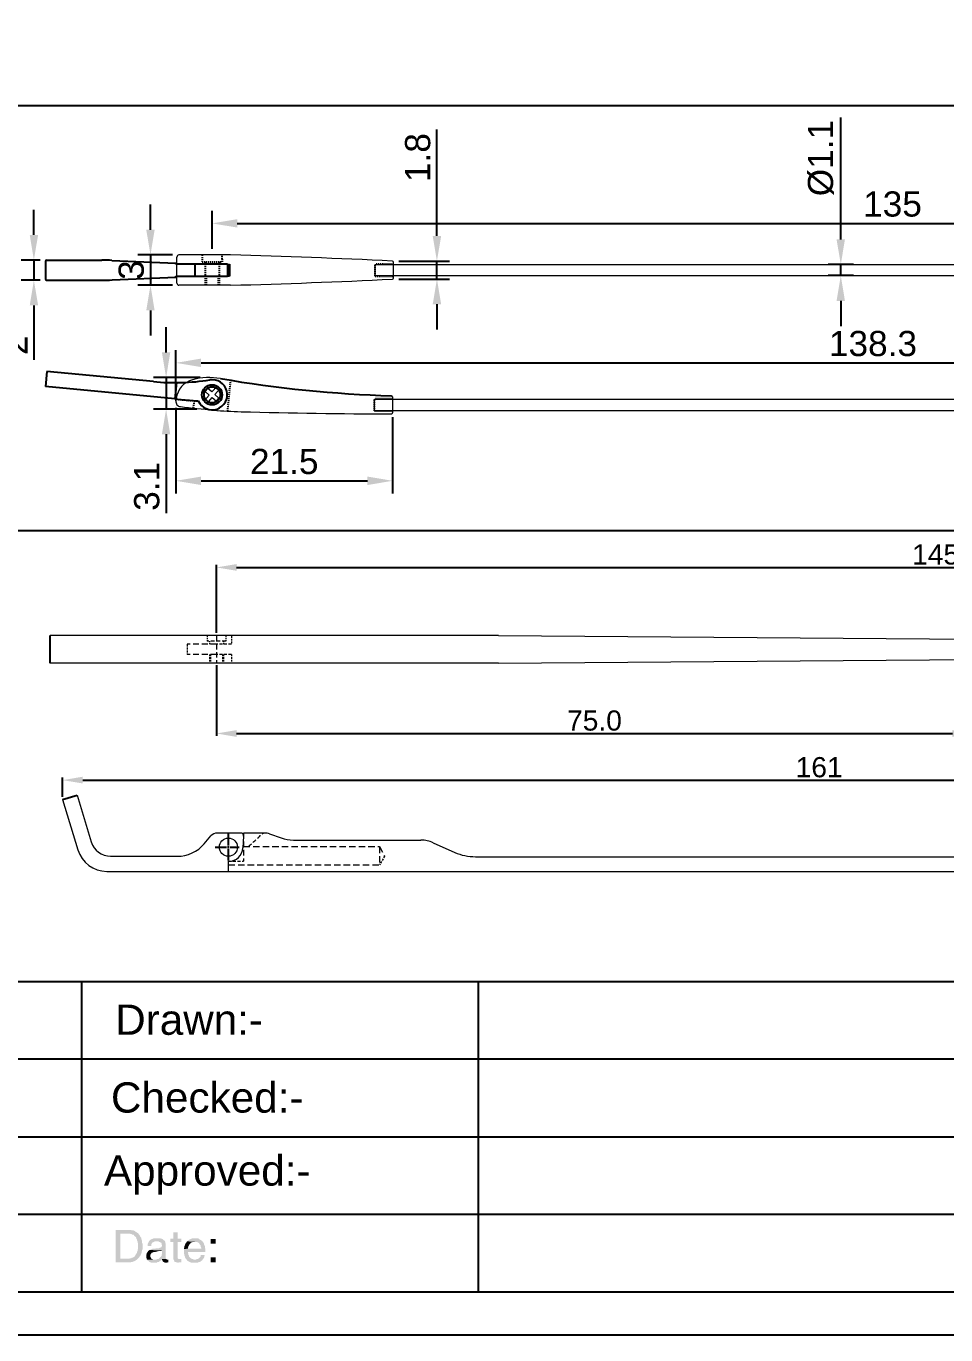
# Model space of a CAD drawing. Header units: millimetres. Extents: x 7018 to 13530, y 4187 to 5692.
# Drawn here: x 7606.7 to 7698, y 4951.9 to 5081.7 of the extents above; entities that cross this region are included whole.
import ezdxf

# ---------------------------------------------------------------- set-up
doc = ezdxf.new("R2010")
doc.units = ezdxf.units.MM
for name, pattern in [('CENTER2', [28.575, 19.05, -3.175, 3.175, -3.175]), ('HIDDEN', [9.525, 6.35, -3.175]), ('HIDDEN2', [0.1875, 0.125, -0.0625])]:
    doc.linetypes.add(name, pattern=pattern)
for name, color, linetype in [('Center Line', 2, 'CENTER2'), ('Dimension', 3, 'Continuous'), ('Hidden Line', 1, 'HIDDEN2')]:
    doc.layers.add(name, color=color, linetype=linetype)
doc.styles.get("Standard").update_dxf_attribs({"font": 'arial.ttf'})
doc.styles.add('样式 1', font='romant.shx')
doc.dimstyles.new('ISO-25$0', dxfattribs={"dimtxt": 2.5, "dimasz": 2.5, "dimexe": 0.5, "dimexo": 1, "dimgap": 1, "dimtad": 0, "dimtih": 1, "dimtoh": 1, "dimdec": 1, "dimzin": 10, "dimdsep": 46, "dimlunit": 6, "dimtxsty": '样式 1', "dimcen": 0, "dimclrd": 256, "dimclre": 256, "dimclrt": 7, "dimazin": 0, "dimtfac": 1, "dimtdec": 1, "dimtofl": 0, "dimtmove": 0, "dimatfit": 0, "dimfxl": 1, "dimtolj": 1, "dimtzin": 10, "dimarcsym": 0})
doc.dimstyles.new('Standard$0', dxfattribs={"dimtxt": 2.3, "dimasz": 2, "dimexe": 1, "dimexo": 1, "dimgap": 1, "dimtad": 1, "dimdec": 1, "dimzin": 0, "dimdsep": 46, "dimtxsty": 'Standard', "dimcen": 0, "dimclrd": 4, "dimclre": 4, "dimclrt": 4, "dimadec": 1, "dimazin": 0, "dimtfac": 1, "dimtdec": 1, "dimtofl": 0, "dimtmove": 0, "dimatfit": 0, "dimfxl": 1, "dimtfillclr": 256, "dimtolj": 1, "dimtzin": 0, "dimlwd": -1, "dimlwe": -1, "dimarcsym": 1})

# ---------------------------------------------------------------- blocks, each defined once
blk = doc.blocks.new('*D1786')
at = {"layer": 'Defpoints', "color": 0, "transparency": 16777216}
for p in [(7760.16, 5062.11), (7625.15, 5058.98), (7760.16, 5057.34)]:
    blk.add_point(p, dxfattribs=at)
at = {"layer": 'Dimension', "color": 0, "lineweight": -2, "transparency": 16777216}
for p, q in [((7625.15, 5059.6), (7625.15, 5063.36)), ((7760.16, 5057.97), (7760.16, 5063.36)), ((7627.65, 5062.11), (7757.66, 5062.11))]:
    blk.add_line(p, q, dxfattribs=at)
at = {"layer": 'Dimension', "color": 0, "transparency": 16777216}
for points in [[(7627.65, 5062.53), (7627.65, 5061.7), (7625.15, 5062.11)], [(7757.66, 5062.53), (7757.66, 5061.7), (7760.16, 5062.11)]]:
    blk.add_solid(points, dxfattribs=at)
at = {"layer": 'Dimension', "color": 0, "transparency": 16777216, "insert": (7692.66, 5064.02), "char_height": 2.5, "attachment_point": 5}
blk.add_mtext('135', dxfattribs=at)
blk = doc.blocks.new('A$C074F38A2')
at = {"color": 0}
for p, q in [((0, 2.24), (0, 0.74)), ((10.61, 2.24), (0, 2.24)), ((12.9, 2.36), (12.9, 0.74)), ((12.9, 0.74), (0, 0.74))]:
    blk.add_line(p, q, dxfattribs=at)
blk.add_circle((16.53, 1.5), 0.8, dxfattribs=at)
for centre, radius, start, end in [((10.61, 24.24), 22, 270, 284.5842), ((16.53, 1.5), 1.5, 209.5481, 104.5842), ((13.68, 51.45), 50.71, 269.116, 271.7445)]:
    blk.add_arc(centre, radius, start, end, dxfattribs=at)
blk = doc.blocks.new('*D2442')
at = {"layer": 'Defpoints', "color": 0, "transparency": 16777216}
for p in [(7624.59, 5046.81), (7620.59, 5043.69), (7624.28, 5043.69)]:
    blk.add_point(p, dxfattribs=at)
at = {"layer": 'Dimension', "color": 0, "lineweight": -2, "transparency": 16777216}
for p, q in [((7620.59, 5049.31), (7620.59, 5051.81)), ((7623.97, 5046.81), (7619.34, 5046.81)), ((7620.59, 5046.81), (7620.59, 5043.69)), ((7623.65, 5043.69), (7619.34, 5043.69)), ((7620.59, 5041.19), (7620.59, 5033.37))]:
    blk.add_line(p, q, dxfattribs=at)
at = {"layer": 'Dimension', "color": 0, "transparency": 16777216}
for points in [[(7620.17, 5049.31), (7621, 5049.31), (7620.59, 5046.81)], [(7620.17, 5041.19), (7621, 5041.19), (7620.59, 5043.69)]]:
    blk.add_solid(points, dxfattribs=at)
at = {"layer": 'Dimension', "color": 0, "transparency": 16777216, "insert": (7618.68, 5036.03), "char_height": 2.5, "attachment_point": 5, "rotation": 90}
blk.add_mtext('3.1', dxfattribs=at)
blk = doc.blocks.new('*D2443')
at = {"layer": 'Defpoints', "color": 0, "transparency": 16777216}
for p in [(7621.56, 5044.43), (7643.06, 5043.52), (7643.06, 5036.58)]:
    blk.add_point(p, dxfattribs=at)
at = {"layer": 'Dimension', "color": 0, "lineweight": -2, "transparency": 16777216}
for p, q in [((7621.56, 5043.81), (7621.56, 5035.33)), ((7643.06, 5042.89), (7643.06, 5035.33)), ((7624.06, 5036.58), (7640.56, 5036.58))]:
    blk.add_line(p, q, dxfattribs=at)
at = {"layer": 'Dimension', "color": 0, "transparency": 16777216}
for points in [[(7624.06, 5037), (7624.06, 5036.16), (7621.56, 5036.58)], [(7640.56, 5037), (7640.56, 5036.16), (7643.06, 5036.58)]]:
    blk.add_solid(points, dxfattribs=at)
at = {"layer": 'Dimension', "color": 0, "transparency": 16777216, "insert": (7632.31, 5038.48), "char_height": 2.5, "attachment_point": 5}
blk.add_mtext('21.5', dxfattribs=at)
blk = doc.blocks.new('*D2444')
at = {"layer": 'Defpoints', "color": 0, "transparency": 16777216}
for p in [(7621.86, 5058.98), (7619.04, 5055.98), (7621.86, 5055.98)]:
    blk.add_point(p, dxfattribs=at)
at = {"layer": 'Dimension', "color": 0, "lineweight": -2, "transparency": 16777216}
for p, q in [((7619.04, 5061.48), (7619.04, 5063.98)), ((7621.23, 5058.98), (7617.79, 5058.98)), ((7619.04, 5058.98), (7619.04, 5055.98)), ((7621.23, 5055.98), (7617.79, 5055.98)), ((7619.04, 5053.48), (7619.04, 5050.98))]:
    blk.add_line(p, q, dxfattribs=at)
at = {"layer": 'Dimension', "color": 0, "transparency": 16777216}
for points in [[(7618.62, 5061.48), (7619.45, 5061.48), (7619.04, 5058.98)], [(7618.62, 5053.48), (7619.45, 5053.48), (7619.04, 5055.98)]]:
    blk.add_solid(points, dxfattribs=at)
at = {"layer": 'Dimension', "color": 0, "transparency": 16777216, "insert": (7617.14, 5057.48), "char_height": 2.5, "attachment_point": 5, "rotation": 90}
blk.add_mtext('3', dxfattribs=at)
blk = doc.blocks.new('*D2458')
at = {"layer": 'Defpoints', "color": 0, "transparency": 16777216}
for p in [(7608.72, 5058.47), (7607.47, 5056.48), (7608.72, 5056.48)]:
    blk.add_point(p, dxfattribs=at)
at = {"layer": 'Dimension', "color": 0, "lineweight": -2, "transparency": 16777216}
for p, q in [((7607.47, 5060.97), (7607.47, 5063.47)), ((7608.1, 5058.47), (7606.22, 5058.47)), ((7607.47, 5058.47), (7607.47, 5056.48)), ((7608.1, 5056.48), (7606.22, 5056.48)), ((7607.47, 5053.98), (7607.47, 5048.57))]:
    blk.add_line(p, q, dxfattribs=at)
at = {"layer": 'Dimension', "color": 0, "transparency": 16777216}
for points in [[(7607.06, 5060.97), (7607.89, 5060.97), (7607.47, 5058.47)], [(7607.06, 5053.98), (7607.89, 5053.98), (7607.47, 5056.48)]]:
    blk.add_solid(points, dxfattribs=at)
at = {"layer": 'Dimension', "color": 0, "transparency": 16777216, "insert": (7605.59, 5050.02), "char_height": 2.5, "attachment_point": 5, "rotation": 90}
blk.add_mtext('2', dxfattribs=at)
blk = doc.blocks.new('*D2459')
at = {"layer": 'Defpoints', "color": 0, "transparency": 16777216}
for p in [(7643.05, 5058.37), (7643.04, 5056.59), (7647.46, 5056.59)]:
    blk.add_point(p, dxfattribs=at)
at = {"layer": 'Dimension', "color": 0, "lineweight": -2, "transparency": 16777216}
for p, q in [((7647.46, 5060.87), (7647.46, 5071.43)), ((7643.67, 5058.37), (7648.71, 5058.37)), ((7647.46, 5056.59), (7647.46, 5058.37)), ((7643.67, 5056.59), (7648.71, 5056.59)), ((7647.46, 5054.09), (7647.46, 5051.59))]:
    blk.add_line(p, q, dxfattribs=at)
at = {"layer": 'Dimension', "color": 0, "transparency": 16777216}
for points in [[(7647.04, 5060.87), (7647.88, 5060.87), (7647.46, 5058.37)], [(7647.04, 5054.09), (7647.88, 5054.09), (7647.46, 5056.59)]]:
    blk.add_solid(points, dxfattribs=at)
at = {"layer": 'Dimension', "color": 0, "transparency": 16777216, "insert": (7645.56, 5068.64), "char_height": 2.5, "attachment_point": 5, "rotation": 90}
blk.add_mtext('1.8', dxfattribs=at)
blk = doc.blocks.new('*D2460')
at = {"layer": 'Defpoints', "color": 0, "transparency": 16777216}
for p in [(7689.41, 5058.03), (7687.53, 5056.93), (7689.41, 5056.93)]:
    blk.add_point(p, dxfattribs=at)
at = {"layer": 'Dimension', "color": 0, "lineweight": -2, "transparency": 16777216}
for p, q in [((7687.53, 5060.53), (7687.53, 5072.61)), ((7688.78, 5058.03), (7686.28, 5058.03)), ((7687.53, 5056.93), (7687.53, 5058.03)), ((7688.78, 5056.93), (7686.28, 5056.93)), ((7687.53, 5054.43), (7687.53, 5051.93))]:
    blk.add_line(p, q, dxfattribs=at)
at = {"layer": 'Dimension', "color": 0, "transparency": 16777216}
for points in [[(7687.11, 5060.53), (7687.94, 5060.53), (7687.53, 5058.03)], [(7687.11, 5054.43), (7687.94, 5054.43), (7687.53, 5056.93)]]:
    blk.add_solid(points, dxfattribs=at)
at = {"layer": 'Dimension', "color": 0, "transparency": 16777216, "insert": (7685.56, 5068.59), "char_height": 2.5, "attachment_point": 5, "rotation": 90}
blk.add_mtext('%%c1.1', dxfattribs=at)
blk = doc.blocks.new('*D2461')
at = {"layer": 'Defpoints', "color": 0, "transparency": 16777216}
for p in [(7759.88, 5048.28), (7621.56, 5044.43), (7759.88, 5044.12)]:
    blk.add_point(p, dxfattribs=at)
at = {"layer": 'Dimension', "color": 0, "lineweight": -2, "transparency": 16777216}
for p, q in [((7621.56, 5045.06), (7621.56, 5049.53)), ((7759.88, 5044.74), (7759.88, 5049.53)), ((7624.06, 5048.28), (7757.38, 5048.28))]:
    blk.add_line(p, q, dxfattribs=at)
at = {"layer": 'Dimension', "color": 0, "transparency": 16777216}
for points in [[(7624.06, 5048.7), (7624.06, 5047.86), (7621.56, 5048.28)], [(7757.38, 5048.7), (7757.38, 5047.86), (7759.88, 5048.28)]]:
    blk.add_solid(points, dxfattribs=at)
at = {"layer": 'Dimension', "color": 0, "transparency": 16777216, "insert": (7690.72, 5050.18), "char_height": 2.5, "attachment_point": 5}
blk.add_mtext('138.3', dxfattribs=at)
blk = doc.blocks.new('*D1866')
at = {"layer": 'Defpoints', "color": 0, "transparency": 16777216}
for p in [(7770.63, 5027.99), (7770.63, 5022.52), (7625.58, 5021.24)]:
    blk.add_point(p, dxfattribs=at)
at = {"layer": 'Dimension', "color": 3, "transparency": 16777216}
for p, q in [((7625.58, 5021.49), (7625.58, 5028.24)), ((7627.58, 5027.99), (7768.63, 5027.99)), ((7770.63, 5022.77), (7770.63, 5028.24))]:
    blk.add_line(p, q, dxfattribs=at)
for points in [[(7627.58, 5028.32), (7627.58, 5027.66), (7625.58, 5027.99)], [(7768.63, 5028.32), (7768.63, 5027.66), (7770.63, 5027.99)]]:
    blk.add_solid(points, dxfattribs=at)
at = {"layer": 'Dimension', "transparency": 16777216, "insert": (7698.1, 5029.26), "char_height": 2, "attachment_point": 5}
blk.add_mtext('\\A1;145.0', dxfattribs=at)
blk = doc.blocks.new('*D1867')
at = {"layer": 'Defpoints', "color": 0, "transparency": 16777216}
for p in [(7625.58, 5018.54), (7700.6, 5018.42), (7700.6, 5011.52)]:
    blk.add_point(p, dxfattribs=at)
at = {"layer": 'Dimension', "color": 3, "transparency": 16777216}
for p, q in [((7625.58, 5018.29), (7625.58, 5011.27)), ((7700.6, 5018.17), (7700.6, 5011.27)), ((7627.58, 5011.52), (7698.6, 5011.52))]:
    blk.add_line(p, q, dxfattribs=at)
for points in [[(7627.58, 5011.85), (7627.58, 5011.18), (7625.58, 5011.52)], [(7698.6, 5011.85), (7698.6, 5011.18), (7700.6, 5011.52)]]:
    blk.add_solid(points, dxfattribs=at)
at = {"layer": 'Dimension', "transparency": 16777216, "insert": (7663.09, 5012.79), "char_height": 2, "attachment_point": 5}
blk.add_mtext('\\A1;75.0', dxfattribs=at)
blk = doc.blocks.new('*U1590')
at = {"layer": 'Center Line', "color": 0, "ltscale": 0.2, "transparency": 16777216}
for p, q in [((0, 0.18), (0, 1.32)), ((-1.32, 0), (-0.18, 0)), ((0.18, 0), (1.07, 0)), ((0, -1.32), (0, -0.18))]:
    blk.add_line(p, q, dxfattribs=at)
at = {"layer": 'Center Line', "color": 0, "linetype": 'Continuous', "ltscale": 0.2, "transparency": 16777216}
for p, q in [((-0.09, 0), (0.09, 0)), ((0, -0.09), (0, 0.09))]:
    blk.add_line(p, q, dxfattribs=at)
blk = doc.blocks.new('*D1869')
at = {"layer": 'Defpoints', "color": 0, "transparency": 16777216}
for p in [(7771.17, 5006.89), (7610.32, 5004.97), (7771.17, 4997.54)]:
    blk.add_point(p, dxfattribs=at)
at = {"layer": 'Dimension', "color": 3, "transparency": 16777216}
for p, q in [((7610.32, 5005.22), (7610.32, 5007.14)), ((7612.32, 5006.89), (7769.17, 5006.89)), ((7771.17, 4997.79), (7771.17, 5007.14))]:
    blk.add_line(p, q, dxfattribs=at)
for points in [[(7612.32, 5007.23), (7612.32, 5006.56), (7610.32, 5006.89)], [(7769.17, 5007.23), (7769.17, 5006.56), (7771.17, 5006.89)]]:
    blk.add_solid(points, dxfattribs=at)
at = {"layer": 'Dimension', "transparency": 16777216, "insert": (7685.38, 5008.16), "char_height": 2, "attachment_point": 5}
blk.add_mtext('\\A1;161', dxfattribs=at)

msp = doc.modelspace()

# ---------------------------------------------------------------- hatches: boundary and pattern name
at = {"transparency": 33554559}
for points in [[(7616.897, 4962.27), (7615.588, 4962.27), (7615.588, 4959.065), (7617.077, 4959.065), (7617.168, 4959.111), (7617.258, 4959.111), (7617.348, 4959.156), (7617.393, 4959.156), (7617.484, 4959.201), (7617.574, 4959.246), (7617.619, 4959.291), (7617.709, 4959.336), (7617.754, 4959.381), (7617.8, 4959.427), (7616.039, 4959.427), (7616.039, 4961.909), (7616.852, 4961.909), (7617.8, 4961.954), (7617.709, 4961.999), (7617.664, 4962.044), (7617.574, 4962.089), (7617.529, 4962.134), (7617.438, 4962.18), (7617.348, 4962.225), (7617.168, 4962.225), (7617.123, 4962.27), (7617.032, 4962.27)], [(7617.8, 4961.954), (7616.852, 4961.909), (7616.987, 4961.909), (7617.077, 4961.864), (7617.168, 4961.864), (7617.213, 4961.819), (7617.303, 4961.819), (7617.393, 4961.773), (7617.438, 4961.683), (7617.484, 4961.638), (7617.574, 4961.593), (7617.619, 4961.503), (7617.619, 4961.457), (7617.664, 4961.367), (7617.709, 4961.322), (7617.709, 4961.232), (7617.754, 4961.142), (7617.754, 4961.051), (7617.8, 4960.961), (7617.8, 4960.374), (7617.754, 4960.284), (7617.754, 4960.194), (7617.709, 4960.103), (7617.709, 4960.013), (7617.664, 4959.968), (7617.619, 4959.878), (7617.574, 4959.833), (7617.529, 4959.742), (7617.529, 4959.742), (7617.484, 4959.652), (7617.393, 4959.607), (7617.348, 4959.562), (7617.258, 4959.517), (7617.168, 4959.517), (7617.123, 4959.472), (7617.032, 4959.472), (7616.942, 4959.427), (7616.039, 4959.427), (7617.8, 4959.427), (7617.89, 4959.517), (7617.89, 4959.517), (7617.935, 4959.607), (7617.98, 4959.652), (7618.025, 4959.697), (7618.07, 4959.788), (7618.115, 4959.878), (7618.115, 4959.923), (7618.161, 4960.013), (7618.161, 4960.103), (7618.206, 4960.194), (7618.206, 4960.284), (7618.251, 4960.374), (7618.251, 4960.916), (7618.206, 4961.006), (7618.206, 4961.187), (7618.161, 4961.277), (7618.161, 4961.322), (7618.115, 4961.412), (7618.115, 4961.503), (7618.07, 4961.548), (7618.025, 4961.638), (7617.98, 4961.728), (7617.935, 4961.773), (7617.89, 4961.819), (7617.845, 4961.909)], [(7620.462, 4961.187), (7619.65, 4961.142), (7619.83, 4961.142), (7619.876, 4961.096), (7619.966, 4961.096), (7620.011, 4961.051), (7620.101, 4961.006), (7620.146, 4960.916), (7620.146, 4960.826), (7620.192, 4960.735), (7620.192, 4960.735), (7620.146, 4960.645), (7620.146, 4960.6), (7620.101, 4960.555), (7620.011, 4960.51), (7619.966, 4960.51), (7619.876, 4960.465), (7619.379, 4960.419), (7619.244, 4960.419), (7619.153, 4960.374), (7619.063, 4960.329), (7619.018, 4960.329), (7618.928, 4960.284), (7620.192, 4960.239), (7620.192, 4959.923), (7620.146, 4959.833), (7620.146, 4959.697), (7620.101, 4959.652), (7620.011, 4959.562), (7619.966, 4959.517), (7619.921, 4959.472), (7619.876, 4959.427), (7619.785, 4959.381), (7619.695, 4959.381), (7619.605, 4959.336), (7618.702, 4959.336), (7618.747, 4959.246), (7618.838, 4959.201), (7618.883, 4959.156), (7618.928, 4959.111), (7619.018, 4959.065), (7619.063, 4959.065), (7619.153, 4959.02), (7619.65, 4959.02), (7619.695, 4959.065), (7619.785, 4959.111), (7619.876, 4959.111), (7619.921, 4959.156), (7620.011, 4959.201), (7620.101, 4959.291), (7620.101, 4959.291), (7620.192, 4959.381), (7620.598, 4959.381), (7620.553, 4959.472), (7620.553, 4960.916), (7620.507, 4961.006), (7620.507, 4961.096)], [(7619.695, 4961.457), (7619.379, 4961.457), (7619.289, 4961.412), (7619.199, 4961.367), (7619.153, 4961.367), (7619.063, 4961.322), (7619.018, 4961.277), (7618.973, 4961.232), (7618.928, 4961.187), (7618.883, 4961.142), (7618.838, 4961.051), (7618.792, 4960.961), (7618.747, 4960.871), (7618.747, 4960.69), (7619.108, 4960.69), (7619.108, 4960.826), (7619.153, 4960.916), (7619.199, 4960.961), (7619.244, 4961.051), (7619.289, 4961.051), (7619.379, 4961.096), (7619.469, 4961.142), (7619.65, 4961.142), (7620.462, 4961.187), (7620.417, 4961.232), (7620.327, 4961.277), (7620.282, 4961.322), (7620.237, 4961.367), (7620.146, 4961.412), (7620.056, 4961.412), (7620.011, 4961.457), (7619.785, 4961.457)], [(7621.726, 4962.044), (7621.32, 4962.044), (7621.32, 4961.412), (7621.004, 4961.412), (7621.004, 4961.096), (7621.32, 4961.096), (7621.32, 4959.381), (7621.365, 4959.291), (7621.41, 4959.201), (7621.41, 4959.156), (7621.455, 4959.111), (7621.5, 4959.111), (7621.591, 4959.065), (7621.681, 4959.065), (7621.771, 4959.02), (7621.816, 4959.02), (7621.861, 4959.065), (7622.087, 4959.065), (7622.087, 4959.381), (7621.861, 4959.381), (7621.771, 4959.427), (7621.726, 4959.472), (7621.726, 4961.096), (7622.087, 4961.096), (7622.087, 4961.412), (7621.726, 4961.412)], [(7623.441, 4961.457), (7623.215, 4961.457), (7623.125, 4961.412), (7623.08, 4961.412), (7622.99, 4961.367), (7622.899, 4961.322), (7622.854, 4961.277), (7622.764, 4961.232), (7622.719, 4961.187), (7622.674, 4961.142), (7623.441, 4961.096), (7623.622, 4961.096), (7623.712, 4961.051), (7623.802, 4961.006), (7623.847, 4960.961), (7623.892, 4960.916), (7623.892, 4960.916), (7623.937, 4960.826), (7623.983, 4960.78), (7624.028, 4960.69), (7624.028, 4960.6), (7624.073, 4960.51), (7624.073, 4960.419), (7622.764, 4960.419), (7622.358, 4960.374), (7622.358, 4959.923), (7622.403, 4959.833), (7622.403, 4959.742), (7622.448, 4959.652), (7622.448, 4959.607), (7622.493, 4959.517), (7622.538, 4959.427), (7622.584, 4959.381), (7622.629, 4959.336), (7623.441, 4959.336), (7623.351, 4959.336), (7623.26, 4959.381), (7623.17, 4959.381), (7623.125, 4959.427), (7623.035, 4959.472), (7622.99, 4959.517), (7622.945, 4959.562), (7622.899, 4959.607), (7622.854, 4959.652), (7622.854, 4959.742), (7622.809, 4959.788), (7622.809, 4959.878), (7622.764, 4960.013), (7622.764, 4960.103), (7624.479, 4960.103), (7624.479, 4960.419), (7624.434, 4960.51), (7624.434, 4960.69), (7624.389, 4960.78), (7624.344, 4960.871), (7624.344, 4960.916), (7624.299, 4961.006), (7624.253, 4961.051), (7624.208, 4961.142), (7624.163, 4961.187), (7624.073, 4961.232), (7624.028, 4961.277), (7623.937, 4961.322), (7623.892, 4961.367), (7623.802, 4961.412), (7623.712, 4961.457), (7623.531, 4961.457)], [(7622.674, 4961.142), (7622.629, 4961.096), (7622.584, 4961.006), (7622.538, 4960.961), (7622.493, 4960.871), (7622.448, 4960.826), (7622.448, 4960.735), (7622.403, 4960.645), (7622.403, 4960.555), (7622.358, 4960.465), (7622.358, 4960.374), (7622.764, 4960.419), (7622.764, 4960.51), (7622.809, 4960.6), (7622.809, 4960.69), (7622.854, 4960.735), (7622.899, 4960.826), (7622.945, 4960.871), (7622.99, 4960.916), (7623.035, 4961.006), (7623.125, 4961.051), (7623.17, 4961.051), (7623.26, 4961.096), (7623.441, 4961.096)], [(7625.517, 4960.916), (7625.517, 4961.367), (7625.021, 4961.367), (7625.021, 4960.916)], [(7618.928, 4960.284), (7618.883, 4960.239), (7618.792, 4960.194), (7618.792, 4960.149), (7618.747, 4960.103), (7618.702, 4960.013), (7618.657, 4959.968), (7618.657, 4959.878), (7618.612, 4959.788), (7618.612, 4959.562), (7618.657, 4959.472), (7618.657, 4959.381), (7618.702, 4959.336), (7619.424, 4959.336), (7619.289, 4959.336), (7619.199, 4959.381), (7619.153, 4959.427), (7619.108, 4959.472), (7619.063, 4959.562), (7619.018, 4959.652), (7619.018, 4959.788), (7619.063, 4959.878), (7619.108, 4959.923), (7619.153, 4960.013), (7619.199, 4960.013), (7619.289, 4960.058), (7619.379, 4960.103), (7619.56, 4960.103), (7619.921, 4960.194), (7620.101, 4960.194), (7620.192, 4960.239)], [(7624.434, 4959.788), (7624.028, 4959.788), (7624.028, 4959.652), (7623.983, 4959.607), (7623.892, 4959.517), (7623.847, 4959.472), (7623.802, 4959.427), (7623.712, 4959.381), (7623.622, 4959.381), (7623.531, 4959.336), (7622.629, 4959.336), (7622.674, 4959.246), (7622.764, 4959.201), (7622.809, 4959.156), (7622.899, 4959.111), (7622.99, 4959.065), (7623.035, 4959.065), (7623.125, 4959.02), (7623.712, 4959.02), (7623.802, 4959.065), (7623.892, 4959.111), (7623.937, 4959.111), (7624.028, 4959.156), (7624.073, 4959.201), (7624.163, 4959.246), (7624.208, 4959.336), (7624.253, 4959.381), (7624.299, 4959.472), (7624.344, 4959.517), (7624.389, 4959.607), (7624.389, 4959.697)], [(7620.598, 4959.381), (7620.192, 4959.381), (7620.192, 4959.291), (7620.688, 4959.336), (7620.688, 4959.336)], [(7620.823, 4959.336), (7620.688, 4959.336), (7620.192, 4959.291), (7620.237, 4959.201), (7620.282, 4959.156), (7620.282, 4959.156), (7620.327, 4959.111), (7620.417, 4959.065), (7620.507, 4959.02), (7620.688, 4959.02), (7620.733, 4959.065), (7620.823, 4959.065)], [(7625.517, 4959.065), (7625.517, 4959.562), (7625.021, 4959.562), (7625.021, 4959.065)]]:
    msp.add_hatch(color=256, dxfattribs=at).paths.add_polyline_path(points)

# ---------------------------------------------------------------- linework, layer by layer
for p, q in [((7531.534, 5073.816), (7927.972, 5073.816)), ((7531.534, 5031.644), (7927.972, 5031.644)), ((7609.087, 5018.486), (7609.087, 5021.236)), ((7610.316, 5004.971), (7611.751, 5005.407)), ((7518.716, 4956.132), (7927.972, 4956.132))]:
    msp.add_line(p, q)
at = {"color": 0}
for p, q in [((7608.623, 5058.371), (7608.623, 5056.578)), ((7608.723, 5058.471), (7614.21, 5058.471)), ((7615.218, 5058.445), (7621.558, 5058.176)), ((7621.558, 5058.078), (7621.558, 5058.176)), ((7626.669, 5058.078), (7621.558, 5058.078)), ((7623.436, 5058.078), (7623.436, 5056.878)), ((7626.669, 5058.078), (7626.669, 5056.878)), ((7626.865, 5058.078), (7626.865, 5056.878)), ((7608.723, 5056.478), (7614.197, 5056.478)), ((7615.231, 5056.505), (7621.558, 5056.78)), ((7621.558, 5056.78), (7621.558, 5056.878)), ((7621.558, 5056.878), (7626.669, 5056.878))]:
    msp.add_line(p, q, dxfattribs=at)
at = {"lineweight": 13}
for p, q in [((7621.659, 5056.178), (7621.659, 5058.778)), ((7641.344, 5056.928), (7641.344, 5058.028)), ((7641.344, 5058.028), (7699.88, 5058.028)), ((7643.142, 5056.686), (7643.142, 5058.271)), ((7641.344, 5056.928), (7699.88, 5056.928)), ((7641.253, 5043.569), (7641.253, 5044.669)), ((7641.253, 5044.669), (7699.789, 5044.669)), ((7641.253, 5043.569), (7699.789, 5043.569))]:
    msp.add_line(p, q, dxfattribs=at)
at = {"color": 0, "lineweight": 13}
for p, q in [((7626.99, 5058.978), (7621.859, 5058.978)), ((7623.436, 5058.078), (7626.865, 5058.078)), ((7626.99, 5055.978), (7621.859, 5055.978)), ((7623.436, 5056.878), (7626.865, 5056.878)), ((7621.567, 5044.496), (7621.598, 5044.747)), ((7643.06, 5044.92), (7643.058, 5043.313))]:
    msp.add_line(p, q, dxfattribs=at)
at = {"color": 2, "linetype": 'HIDDEN2', "ltscale": 0.3}
for p, q in [((7624.165, 5058.978), (7624.165, 5058.303)), ((7626.165, 5058.578), (7626.165, 5058.978)), ((7626.165, 5058.578), (7626.165, 5058.303)), ((7623.436, 5058.078), (7621.659, 5058.078)), ((7624.165, 5058.303), (7626.165, 5058.303)), ((7624.465, 5058.303), (7624.465, 5058.078)), ((7624.465, 5058.078), (7624.465, 5056.878)), ((7625.865, 5058.303), (7625.865, 5058.078)), ((7625.865, 5058.078), (7625.865, 5056.878)), ((7641.344, 5056.878), (7641.344, 5058.078)), ((7643.142, 5058.078), (7641.344, 5058.078)), ((7621.659, 5056.878), (7623.436, 5056.878)), ((7624.465, 5056.878), (7624.465, 5055.978)), ((7624.565, 5056.878), (7624.565, 5055.978)), ((7625.765, 5056.878), (7625.765, 5055.978)), ((7625.865, 5056.878), (7625.865, 5055.978)), ((7641.344, 5056.878), (7643.142, 5056.878)), ((7626.698, 5043.487), (7627.001, 5046.551)), ((7623.362, 5044.525), (7623.283, 5043.794)), ((7641.252, 5043.519), (7641.254, 5044.72)), ((7643.059, 5044.718), (7641.254, 5044.72)), ((7641.252, 5043.519), (7643.058, 5043.519))]:
    msp.add_line(p, q, dxfattribs=at)
at = {"color": 7, "lineweight": 20}
for p, q in [((7624.105, 5021.236), (7609.087, 5021.236)), ((7653.578, 5021.236), (7624.105, 5021.236)), ((7653.578, 5021.236), (7700.605, 5020.861)), ((7624.105, 5018.486), (7609.087, 5018.486)), ((7653.578, 5018.486), (7624.105, 5018.486)), ((7653.578, 5018.486), (7700.605, 5018.861)), ((7611.751, 5005.407), (7613.17, 5000.759)), ((7610.316, 5004.971), (7611.843, 4999.967)), ((7624.375, 5000.578), (7625.038, 5001.36)), ((7627.97, 5001.643), (7625.648, 5001.643)), ((7628.27, 5001.327), (7628.209, 5000.169)), ((7630.357, 5001.643), (7628.27, 5001.643)), ((7633.218, 5000.943), (7645.874, 5000.943)), ((7647.098, 5000.682), (7649.232, 4999.728)), ((7615.083, 4999.343), (7621.706, 4999.343)), ((7626.77, 4997.843), (7626.77, 4998.843)), ((7626.77, 4998.843), (7626.811, 4998.843)), ((7651.272, 4999.293), (7701.77, 4999.293)), ((7614.713, 4997.843), (7626.77, 4997.843)), ((7626.77, 4997.843), (7701.77, 4997.843))]:
    msp.add_line(p, q, dxfattribs=at)
at = {"linetype": 'HIDDEN', "lineweight": 20, "ltscale": 0.025984}
for p, q in [((7627.08, 5021.186), (7627.08, 5020.361)), ((7627.08, 5019.361), (7627.08, 5018.536))]:
    msp.add_line(p, q, dxfattribs=at)
at = {"linetype": 'HIDDEN', "lineweight": 20, "ltscale": 0.031496}
for p, q in [((7622.691, 5020.361), (7622.691, 5019.361)), ((7626.77, 4997.843), (7626.77, 4998.843))]:
    msp.add_line(p, q, dxfattribs=at)
at = {"linetype": 'HIDDEN', "lineweight": 20, "ltscale": 0.090989}
for p, q in [((7625.58, 5020.361), (7622.691, 5020.361)), ((7625.58, 5019.361), (7622.691, 5019.361))]:
    msp.add_line(p, q, dxfattribs=at)
at = {"linetype": 'HIDDEN', "lineweight": 20, "ltscale": 0.047249}
for p, q in [((7627.08, 5020.361), (7625.58, 5020.361)), ((7627.08, 5019.361), (7625.58, 5019.361))]:
    msp.add_line(p, q, dxfattribs=at)
at = {"linetype": 'HIDDEN', "lineweight": 20, "ltscale": 0.088189}
msp.add_line((7628.27, 5001.643), (7628.27, 4998.843), dxfattribs=at)
at = {"lineweight": 20}
msp.add_line((7630.86, 5001.556), (7631.991, 5001.154), dxfattribs=at)
at = {"color": 1, "linetype": 'HIDDEN', "lineweight": 20, "ltscale": 0.1}
for p, q in [((7628.27, 5000.298), (7641.77, 5000.298)), ((7641.77, 5000.298), (7641.77, 4998.498)), ((7641.77, 5000.298), (7642.27, 4999.345)), ((7626.771, 4998.498), (7641.77, 4998.498))]:
    msp.add_line(p, q, dxfattribs=at)
at = {"linetype": 'HIDDEN', "lineweight": 20, "ltscale": 0.047245}
msp.add_line((7626.77, 4998.843), (7628.27, 4998.843), dxfattribs=at)
at = {"color": 1, "linetype": 'HIDDEN', "lineweight": 20, "ltscale": 0.030992}
msp.add_line((7642.27, 4999.345), (7641.77, 4998.498), dxfattribs=at)
msp.add_lwpolyline([(7932.01, 4951.873), (7932.01, 5248.873), (7512.01, 5248.873), (7512.01, 4951.873)], close=True)
at = {"color": 0, "lineweight": 13}
for points in [[(7625.64, 5045.983), (7625.13, 5045.393), (7624.728, 5045.74), (7624.467, 5045.437), (7624.868, 5045.09), (7624.359, 5044.5)], [(7624.661, 5044.238), (7625.171, 5044.828), (7625.573, 5044.481), (7625.834, 5044.784), (7625.433, 5045.131), (7625.942, 5045.721)]]:
    msp.add_lwpolyline(points, dxfattribs=at)
for points in [[(7531.534, 4986.912), (7927.972, 4986.912)], [(7612.203, 4986.912), (7612.203, 4956.132)], [(7651.558, 4986.912), (7651.558, 4956.132)], [(7531.534, 4979.24), (7827.664, 4979.24)], [(7531.534, 4971.522), (7880.604, 4971.522)], [(7531.534, 4963.849), (7827.664, 4963.849)]]:
    msp.add_lwpolyline(points)
at = {"color": 0}
msp.add_circle((7625.15, 5045.11), 1, dxfattribs=at)
at = {"lineweight": 20}
msp.add_circle((7626.771, 5000.243), 0.9, dxfattribs=at)
at = {"color": 0}
for centre, radius, start, end in [((7608.723, 5058.371), 0.1, 90, 180), ((7614.21, 5038.471), 20, 87.11075, 90), ((7608.723, 5056.578), 0.1, 180, 270), ((7614.197, 5076.478), 20, 270, 272.96418), ((7646.416, 5164.97), 120, 260.1924, 268.35096)]:
    msp.add_arc(centre, radius, start, end, dxfattribs=at)
at = {"color": 0, "lineweight": 13}
for centre, radius, start, end in [((7621.859, 5058.778), 0.2, 90, 180), ((7609.715, 4390.062), 669.139, 87.14501, 88.520626), ((7643.042, 5058.271), 0.1, 0, 89.21286), ((7621.859, 5056.178), 0.2, 180, 270), ((7609.715, 5724.894), 669.139, 271.479374, 272.85499), ((7643.042, 5056.686), 0.1, 270.78714, 0), ((7624.871, 5040.336), 6.483, 80.1924, 104.7345), ((7623.781, 5044.478), 2.2, 104.7345, 172.97072), ((7622.063, 5044.435), 0.5, 172.97072, 263.20606), ((7642.96, 5044.92), 0.1, 359.93865, 88.35096), ((7636.578, 5166.268), 123.195, 263.20606, 264.74633), ((7628.96, 5083.423), 40, 264.74633, 268.66497), ((7645.572, 5725.901), 682.693, 268.527439, 269.780576), ((7642.958, 5043.313), 0.1, 269.78058, 359.93865)]:
    msp.add_arc(centre, radius, start, end, dxfattribs=at)
at = {"color": 2, "linetype": 'HIDDEN2', "ltscale": 0.3}
msp.add_arc((7626.998, 5095.104), 50.71, 263.87754, 265.88817, dxfattribs=at)
at = {"color": 7, "lineweight": 20}
for centre, radius, start, end in [((7625.648, 5000.843), 0.8, 90, 139.68542), ((7627.97, 5001.343), 0.3, 356.99747, 90), ((7614.713, 5000.843), 3, 196.97334, 270), ((7615.083, 5001.343), 2, 196.97334, 270), ((7621.706, 5002.843), 3.5, 270, 319.68542), ((7626.811, 5000.243), 1.4, 270, 356.99747), ((7645.874, 4997.943), 3, 65.91797, 90), ((7651.272, 5004.293), 5, 245.91797, 270)]:
    msp.add_arc(centre, radius, start, end, dxfattribs=at)
at = {"linetype": 'HIDDEN', "lineweight": 20, "ltscale": 0.064959}
msp.add_arc((7611.275, 5020.827), 26.95, 310.38218, 314.61575, dxfattribs=at)
at = {"lineweight": 20}
for centre, radius, start, end in [((7630.357, 5000.143), 1.5, 70.44041, 90), ((7633.218, 5004.607), 3.664, 250.44041, 270)]:
    msp.add_arc(centre, radius, start, end, dxfattribs=at)
at = {"layer": 'Hidden Line', "linetype": 'HIDDEN', "lineweight": 20, "ltscale": 0.015748}
for p, q in [((7624.656, 5021.186), (7624.656, 5020.686)), ((7626.506, 5021.186), (7626.506, 5020.686))]:
    msp.add_line(p, q, dxfattribs=at)
at = {"layer": 'Hidden Line', "linetype": 'HIDDEN', "lineweight": 20, "ltscale": 0.058268}
msp.add_line((7626.506, 5020.686), (7624.656, 5020.686), dxfattribs=at)
at = {"layer": 'Hidden Line', "linetype": 'HIDDEN', "lineweight": 20, "ltscale": 0.010236}
for p, q in [((7624.881, 5020.686), (7624.881, 5020.361)), ((7626.281, 5020.686), (7626.281, 5020.361))]:
    msp.add_line(p, q, dxfattribs=at)
at = {"layer": 'Hidden Line', "linetype": 'HIDDEN', "lineweight": 20, "ltscale": 0.083465}
msp.add_line((7625.58, 5021.186), (7625.58, 5018.536), dxfattribs=at)
at = {"layer": 'Hidden Line', "linetype": 'HIDDEN', "lineweight": 20, "ltscale": 0.025984}
for p, q in [((7624.881, 5019.361), (7624.881, 5018.536)), ((7624.981, 5019.361), (7624.981, 5018.536)), ((7626.181, 5019.361), (7626.181, 5018.536)), ((7626.281, 5019.361), (7626.281, 5018.536))]:
    msp.add_line(p, q, dxfattribs=at)

# ---------------------------------------------------------------- block references
at = {"color": 0, "rotation": 354.4976457686071}
msp.add_blockref('A$C074F38A2', (7608.555, 5045.203), dxfattribs=at)
at = {"layer": 'Center Line', "ltscale": 0.2}
msp.add_blockref('*U1590', (7626.771, 5000.243), dxfattribs=at)

# ---------------------------------------------------------------- texts
at = {"char_height": 2.9997, "width": 34.34827, "attachment_point": 5}
for s, insert in [('Drawn:-', (7622.871, 4983.111)), ('Checked:-', (7624.668, 4975.393)), ('Approved:-', (7624.668, 4967.721))]:
    msp.add_mtext(s, dxfattribs=dict(at, insert=insert))

# ---------------------------------------------------------------- dimensions: what is measured, and where the dimension line sits
at = {"layer": 'Dimension'}
for base, p1, p2, override, picture, middle in [((7687.528, 5056.928), (7689.406, 5058.028), (7689.406, 5056.928), {"dimexe": 1.25, "dimexo": 0.625, "dimgap": 0.625, "dimtad": 1, "dimtih": 0, "dimtoh": 0, "dimzin": 8, "dimlunit": 2, "dimpost": '%%c<>', "dimtxsty": 'Standard', "dimcen": 2.5, "dimclrd": 0, "dimclre": 0, "dimclrt": 0, "dimadec": 0, "dimtdec": 2, "dimtofl": 1, "dimatfit": 3, "dimtolj": 0, "dimtzin": 8}, '*D2460', (7687.528, 5068.593)), ((7647.461, 5056.586), (7643.047, 5058.37), (7643.044, 5056.586), {"dimexe": 1.25, "dimexo": 0.625, "dimgap": 0.625, "dimtad": 1, "dimtih": 0, "dimtoh": 0, "dimzin": 8, "dimlunit": 2, "dimtxsty": 'Standard', "dimcen": 2.5, "dimclrd": 0, "dimclre": 0, "dimclrt": 0, "dimadec": 0, "dimtdec": 2, "dimtofl": 1, "dimatfit": 3, "dimtolj": 0, "dimtzin": 8}, '*D2459', (7647.461, 5068.641))]:
    dim = msp.add_linear_dim(base=base, p1=p1, p2=p2, angle=90, dimstyle='ISO-25$0', override=override, dxfattribs=at)
    dim.commit()
    dim.dimension.update_dxf_attribs({"geometry": picture, "text_midpoint": middle, "dimtype": 160})
for base, p1, p2, dimstyle, override, picture, middle in [((7760.165, 5062.114), (7625.15, 5058.978), (7760.165, 5057.344), 'ISO-25$0', {"dimexe": 1.25, "dimexo": 0.625, "dimgap": 0.625, "dimtad": 1, "dimtih": 0, "dimtoh": 0, "dimzin": 8, "dimlunit": 2, "dimtxsty": 'Standard', "dimcen": 2.5, "dimclrd": 0, "dimclre": 0, "dimclrt": 0, "dimadec": 0, "dimtdec": 2, "dimtofl": 1, "dimatfit": 3, "dimtolj": 0, "dimtzin": 8}, '*D1786', (7692.658, 5064.016)), ((7759.883, 5048.279), (7621.563, 5044.435), (7759.883, 5044.119), 'ISO-25$0', {"dimexe": 1.25, "dimexo": 0.625, "dimgap": 0.625, "dimtad": 1, "dimtih": 0, "dimtoh": 0, "dimzin": 8, "dimlunit": 2, "dimtxsty": 'Standard', "dimcen": 2.5, "dimclrd": 0, "dimclre": 0, "dimclrt": 0, "dimadec": 0, "dimtdec": 2, "dimtofl": 1, "dimatfit": 3, "dimtolj": 0, "dimtzin": 8}, '*D2461', (7690.723, 5050.181)), ((7643.058, 5036.581), (7621.563, 5044.435), (7643.058, 5043.519), 'ISO-25$0', {"dimexe": 1.25, "dimexo": 0.625, "dimgap": 0.625, "dimtad": 1, "dimtih": 0, "dimtoh": 0, "dimzin": 8, "dimlunit": 2, "dimtxsty": 'Standard', "dimcen": 2.5, "dimclrd": 0, "dimclre": 0, "dimclrt": 0, "dimadec": 0, "dimtdec": 2, "dimtofl": 1, "dimatfit": 3, "dimtolj": 0, "dimtzin": 8}, '*D2443', (7632.311, 5038.482)), ((7770.6295, 5027.9904), (7625.5801, 5021.236), (7770.6295, 5022.521), 'Standard$0', {"dimtxt": 2, "dimexe": 0.25, "dimexo": 0.25, "dimgap": 0.25, "dimclrd": 3, "dimclre": 3, "dimclrt": 256, "dimadec": 0, "dimtdec": 2, "dimatfit": 3}, '*D1866', (7698.1048, 5029.2616)), ((7700.605, 5011.515), (7625.58, 5018.536), (7700.605, 5018.419), 'Standard$0', {"dimtxt": 2, "dimexe": 0.25, "dimexo": 0.25, "dimgap": 0.25, "dimclrd": 3, "dimclre": 3, "dimclrt": 256, "dimadec": 0, "dimtdec": 2, "dimatfit": 3}, '*D1867', (7663.093, 5012.786))]:
    dim = msp.add_linear_dim(base=base, p1=p1, p2=p2, dimstyle=dimstyle, override=override, dxfattribs=at)
    dim.commit()
    dim.dimension.update_dxf_attribs({"geometry": picture, "text_midpoint": middle})
for base, p1, p2, picture, middle in [((7619.038, 5055.978), (7621.859, 5058.978), (7621.859, 5055.978), '*D2444', (7617.136, 5057.478)), ((7607.473, 5056.478), (7608.723, 5058.471), (7608.723, 5056.478), '*D2458', (7605.593, 5050.025)), ((7620.587, 5043.689), (7624.592, 5046.813), (7624.279, 5043.689), '*D2442', (7618.684, 5036.03))]:
    dim = msp.add_linear_dim(base=base, p1=p1, p2=p2, angle=90, dimstyle='ISO-25$0', override={"dimexe": 1.25, "dimexo": 0.625, "dimgap": 0.625, "dimtad": 1, "dimtih": 0, "dimtoh": 0, "dimzin": 8, "dimlunit": 2, "dimtxsty": 'Standard', "dimcen": 2.5, "dimclrd": 0, "dimclre": 0, "dimclrt": 0, "dimadec": 0, "dimtdec": 2, "dimtofl": 1, "dimatfit": 3, "dimtolj": 0, "dimtzin": 8}, dxfattribs=at)
    dim.commit()
    dim.dimension.update_dxf_attribs({"geometry": picture, "text_midpoint": middle})
dim = msp.add_linear_dim(base=(7771.174, 5006.893), p1=(7610.316, 5004.971), p2=(7771.174, 4997.537), dimstyle='Standard$0', override={"dimtxt": 2, "dimexe": 0.25, "dimexo": 0.25, "dimgap": 0.25, "dimdec": 0, "dimclrd": 3, "dimclre": 3, "dimclrt": 256, "dimadec": 0, "dimtdec": 2, "dimatfit": 3}, dxfattribs=at)
dim.commit()
dim.dimension.update_dxf_attribs({"geometry": '*D1869', "text_midpoint": (7685.378, 5006.893), "dimtype": 160})

doc.saveas('drawing.dxf')
